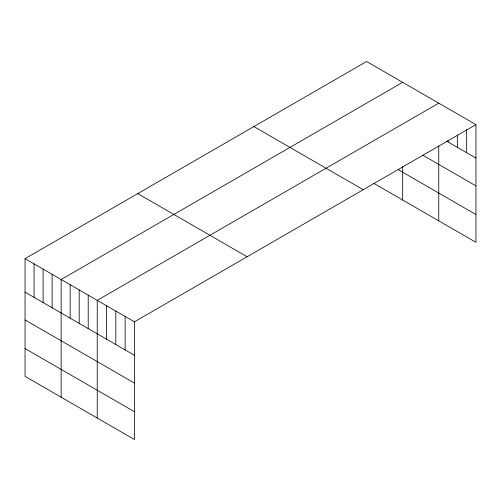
<?xml version="1.0" encoding="UTF-8"?>
<svg xmlns="http://www.w3.org/2000/svg" width="501" height="501" viewBox="0 0 501 501"><rect width="100%" height="100%" fill="white"/><g stroke="black" fill="none" stroke-linecap="round" stroke-linejoin="round"><path stroke-width="0.75" d="M25.05 258.679L134.418 321.824L134.418 439.502L25.05 376.357L25.05 258.679L366.582 61.498L475.95 124.643L475.95 242.321L373.671 183.272M402.672 82.333L61.141 279.514L61.141 397.199M438.763 103.168L97.232 300.356L97.232 418.034M134.418 321.824L475.95 124.643M446.735 141.232L475.95 158.097M422.65 155.122L475.95 185.89M398.163 169.62L475.95 214.528M253.875 126.565L363.244 189.71M137.756 193.611L247.125 256.75M25.05 292.139L134.418 355.278M25.05 319.932L134.418 383.071M25.05 348.564L134.418 411.709M466.656 129.39L466.656 152.73M457.357 134.913L457.357 147.363M448.063 140.443L448.063 141.996M438.763 145.891L438.763 220.853M402.672 166.351L402.672 200.018M125.118 316.457L125.118 349.911M115.825 311.09L115.825 344.544M106.531 305.723L106.531 339.177M88.207 295.145L88.207 328.6M79.189 289.935L79.189 323.395M70.165 284.725L70.165 318.185M52.117 274.304L52.117 307.764M43.099 269.1L43.099 302.554M34.074 263.889L34.074 297.35"/></g></svg>
